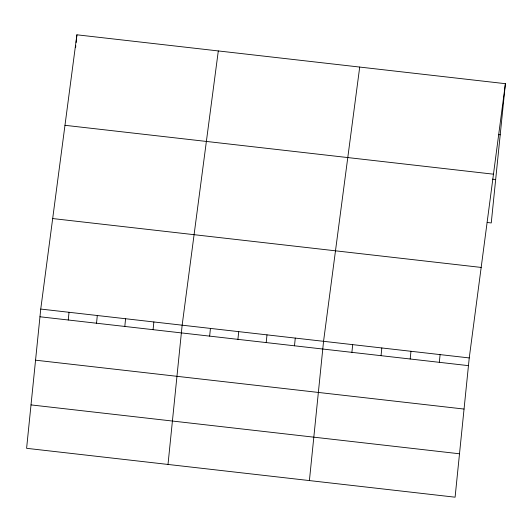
<?xml version="1.0" encoding="UTF-8"?>
<svg xmlns="http://www.w3.org/2000/svg" width="532" height="532" viewBox="0 0 532 532"><rect width="100%" height="100%" fill="white"/><g stroke="black" fill="none" stroke-linecap="round" stroke-linejoin="round"><path stroke-width="0.8" d="M40.745 309.059L26.6 448.316L455.093 497.194L469.244 357.93L505.4 83.684L76.907 34.806L40.745 309.059L469.244 357.93M75.63 47.348L75.797 45.739M76.123 42.52L76.907 34.806M68.242 319.998L69.027 312.284M96.525 323.223L97.309 315.509M124.807 326.449L125.585 318.735M153.083 329.674L153.868 321.96M168.006 464.449L182.15 325.185L218.306 50.932M209.648 336.124L210.433 328.41M237.924 339.35L238.708 331.636M266.206 342.575L266.991 334.861M294.489 345.807L295.273 338.086M309.405 480.576L323.556 341.311L359.712 67.065M351.905 352.35L352.689 344.636M381.045 355.675L381.83 347.961M410.179 359L410.963 351.286M439.319 362.325L440.104 354.605M505.4 83.684L491.255 222.941L487.206 222.482M498.59 134.623L500.206 134.809M64.971 125.306L493.47 174.183M492.426 179.164L495.664 179.537M52.681 218.552L481.174 267.43M39.96 316.773L468.459 365.644M35.551 360.184L464.05 409.055M31.009 404.905L459.502 453.783"/></g></svg>
